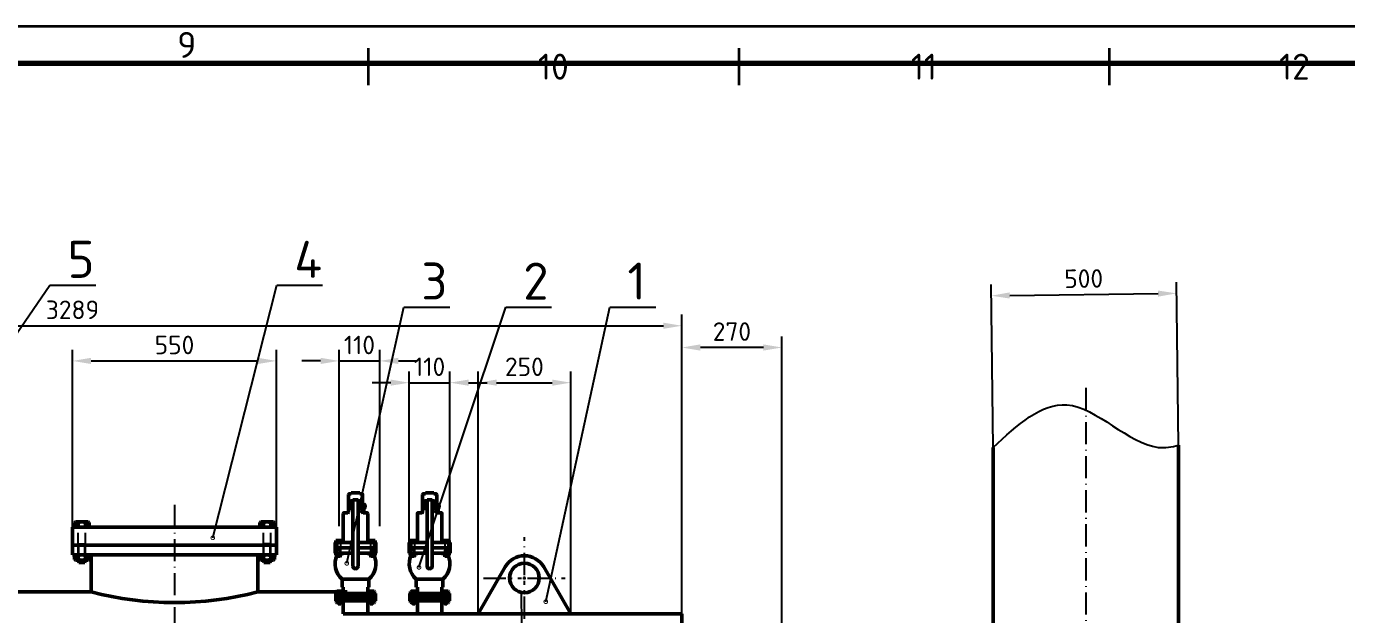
# Paper-space layout 'Layout1' of a CAD drawing. Header units: millimetres. Extents: x 198 to 1020, y 107 to 694.
# Drawn here: x 607.7 to 785.9, y 614.4 to 693.8 of the extents above; entities that cross this region are included whole.
import ezdxf
from ezdxf import colors
from ezdxf.entities.mleader import LeaderData, LeaderLine
from ezdxf.math import Vec2, Vec3

# ---------------------------------------------------------------- set-up
doc = ezdxf.new("R2010")
doc.units = ezdxf.units.MM
doc.header["$LTSCALE"] = 0.25
doc.linetypes.add('ACAD_ISO02W100', pattern=[15, 12, -3])
doc.linetypes.add('ACAD_ISO10W100', pattern=[18, 12, -3, 0, -3])
for name, color, linetype, lineweight in [('Center', 200, 'ACAD_ISO10W100', 25), ('CHU', 6, 'Continuous', 25), ('Chu cai', 90, 'Continuous', 25), ('Khung dam', 30, 'Continuous', 70), ('KHUNG MANH', 4, 'Continuous', 35), ('KICH THUOC', 1, 'Continuous', 25), ('manh', 130, 'Continuous', 25), ('NET 05', 130, 'Continuous', 50), ('NET DUT', 1, 'ACAD_ISO02W100', 25), ('NET MANH', 5, 'Continuous', 25), ('TRUC', 3, 'ACAD_ISO10W100', 25)]:
    doc.layers.add(name, color=color, linetype=linetype, lineweight=lineweight)
doc.styles.add('ISO', font='isocpeur.ttf', dxfattribs={"height": 2.5})
doc.styles.add('style4', font='isocpeur.ttf', dxfattribs={"height": 5})
doc.dimstyles.new('DUONG KINH', dxfattribs={"dimtxt": 2.5, "dimasz": 2.5, "dimexe": 1.5, "dimexo": 0, "dimgap": 0.9, "dimtad": 1, "dimtoh": 1, "dimdec": 0, "dimlfac": 20, "dimzin": 0, "dimdsep": 46, "dimtxsty": 'ISO', "dimcen": 0.09, "dimadec": 0, "dimazin": 0, "dimtfac": 1, "dimtdec": 0, "dimtmove": 0, "dimatfit": 2, "dimfxl": 1, "dimtolj": 1, "dimtzin": 0, "dimarcsym": 0})

# ---------------------------------------------------------------- blocks, each defined once
blk = doc.blocks.new('*D454')
at = {"layer": 'KICH THUOC', "color": 0, "lineweight": -2, "transparency": 16777216}
for p, q in [((531.7, 617.4), (531.7, 654.85)), ((696.17, 614.47), (696.17, 654.85)), ((534.2, 653.35), (693.67, 653.35))]:
    blk.add_line(p, q, dxfattribs=at)
at = {"layer": 'KICH THUOC', "color": 0, "transparency": 16777216}
for points in [[(534.2, 653.76), (534.2, 652.93), (531.7, 653.35)], [(693.67, 653.76), (693.67, 652.93), (696.17, 653.35)]]:
    blk.add_solid(points, dxfattribs=at)
at = {"layer": 'KICH THUOC', "color": 0, "transparency": 16777216, "insert": (613.94, 655.5), "char_height": 2.5, "attachment_point": 5, "style": 'ISO'}
blk.add_mtext('\\A1;3289', dxfattribs=at)
blk = doc.blocks.new('*D458')
at = {"layer": 'KICH THUOC', "color": 0, "lineweight": -2, "transparency": 16777216}
for p, q in [((613.95, 626.15), (613.95, 650.1)), ((616.45, 648.6), (638.95, 648.6)), ((641.45, 626.15), (641.45, 650.1))]:
    blk.add_line(p, q, dxfattribs=at)
at = {"layer": 'KICH THUOC', "color": 0, "transparency": 16777216}
for points in [[(616.45, 649.02), (616.45, 648.18), (613.95, 648.6)], [(638.95, 649.02), (638.95, 648.18), (641.45, 648.6)]]:
    blk.add_solid(points, dxfattribs=at)
at = {"layer": 'KICH THUOC', "color": 0, "transparency": 16777216, "insert": (627.7, 650.75), "char_height": 2.5, "attachment_point": 5, "style": 'ISO'}
blk.add_mtext('\\A1;550', dxfattribs=at)
blk = doc.blocks.new('*D459')
at = {"layer": 'KICH THUOC', "color": 0, "lineweight": -2, "transparency": 16777216}
for p, q in [((647.41, 648.6), (644.91, 648.6)), ((649.91, 626.3), (649.91, 650.1)), ((649.91, 648.6), (655.41, 648.6)), ((655.41, 626.3), (655.41, 650.1)), ((657.91, 648.6), (660.41, 648.6))]:
    blk.add_line(p, q, dxfattribs=at)
at = {"layer": 'KICH THUOC', "color": 0, "transparency": 16777216}
for points in [[(647.41, 649.02), (647.41, 648.18), (649.91, 648.6)], [(657.91, 649.02), (657.91, 648.18), (655.41, 648.6)]]:
    blk.add_solid(points, dxfattribs=at)
at = {"layer": 'KICH THUOC', "color": 0, "transparency": 16777216, "insert": (652.66, 650.75), "char_height": 2.5, "attachment_point": 5, "style": 'ISO'}
blk.add_mtext('\\A1;110', dxfattribs=at)
blk = doc.blocks.new('*D460')
at = {"layer": 'KICH THUOC', "color": 0, "lineweight": -2, "transparency": 16777216}
for p, q in [((659.38, 623.37), (659.38, 647.16)), ((664.88, 623.37), (664.88, 647.16)), ((656.88, 645.66), (654.38, 645.66)), ((659.38, 645.66), (664.88, 645.66)), ((667.38, 645.66), (669.88, 645.66))]:
    blk.add_line(p, q, dxfattribs=at)
at = {"layer": 'KICH THUOC', "color": 0, "transparency": 16777216}
for points in [[(656.88, 646.08), (656.88, 645.25), (659.38, 645.66)], [(667.38, 646.08), (667.38, 645.25), (664.88, 645.66)]]:
    blk.add_solid(points, dxfattribs=at)
at = {"layer": 'KICH THUOC', "color": 0, "transparency": 16777216, "insert": (662.13, 647.81), "char_height": 2.5, "attachment_point": 5, "style": 'ISO'}
blk.add_mtext('\\A1;110', dxfattribs=at)
blk = doc.blocks.new('*D461')
at = {"layer": 'KICH THUOC', "color": 0, "lineweight": -2, "transparency": 16777216}
for p, q in [((668.67, 614.47), (668.67, 647.16)), ((681.17, 614.47), (681.17, 647.16)), ((671.17, 645.66), (678.67, 645.66))]:
    blk.add_line(p, q, dxfattribs=at)
at = {"layer": 'KICH THUOC', "color": 0, "transparency": 16777216}
for points in [[(671.17, 646.08), (671.17, 645.25), (668.67, 645.66)], [(678.67, 646.08), (678.67, 645.25), (681.17, 645.66)]]:
    blk.add_solid(points, dxfattribs=at)
at = {"layer": 'KICH THUOC', "color": 0, "transparency": 16777216, "insert": (674.92, 647.81), "char_height": 2.5, "attachment_point": 5, "style": 'ISO'}
blk.add_mtext('\\A1;250', dxfattribs=at)
blk = doc.blocks.new('*D462')
at = {"layer": 'KICH THUOC', "color": 0, "lineweight": -2, "transparency": 16777216}
for p, q in [((763.17, 637.24), (762.9, 659.22)), ((738.17, 636.93), (737.9, 658.9)), ((740.42, 657.44), (760.42, 657.68))]:
    blk.add_line(p, q, dxfattribs=at)
at = {"layer": 'KICH THUOC', "color": 0, "transparency": 16777216}
for points in [[(740.41, 657.85), (740.42, 657.02), (737.92, 657.4)], [(760.41, 658.1), (760.43, 657.27), (762.92, 657.72)]]:
    blk.add_solid(points, dxfattribs=at)
at = {"layer": 'KICH THUOC', "color": 0, "transparency": 16777216, "insert": (750.39, 659.71), "char_height": 2.5, "attachment_point": 5, "rotation": 0.7135, "style": 'ISO'}
blk.add_mtext('\\A1;500', dxfattribs=at)
blk = doc.blocks.new('*D469')
at = {"layer": 'KICH THUOC', "color": 0, "lineweight": -2, "transparency": 16777216}
for p, q in [((696.17, 614.47), (696.17, 651.91)), ((707.17, 650.41), (698.67, 650.41)), ((709.67, 589.47), (709.67, 651.91))]:
    blk.add_line(p, q, dxfattribs=at)
at = {"layer": 'KICH THUOC', "color": 0, "transparency": 16777216}
for points in [[(698.67, 650.83), (698.67, 649.99), (696.17, 650.41)], [(707.17, 650.83), (707.17, 649.99), (709.67, 650.41)]]:
    blk.add_solid(points, dxfattribs=at)
at = {"layer": 'KICH THUOC', "color": 0, "transparency": 16777216, "insert": (702.92, 652.56), "char_height": 2.5, "attachment_point": 5, "style": 'ISO'}
blk.add_mtext('\\A1;270', dxfattribs=at)
blk = doc.blocks.new('_DotSmall')
at = {"color": 0, "linetype": 'ByBlock', "const_width": 0.5}
blk.add_lwpolyline([(-0.0625, 0, 1), (0.0625, 0, 1)], format="xyb", close=True, dxfattribs=at)
blk = doc.blocks.new('*U224')
at = {"layer": 'Chu cai', "color": 0, "linetype": 'ACAD_ISO10W100', "transparency": 16777216}
for p, q in [((0, 0.4), (0, 5.5)), ((-5.5, 0), (-0.4, 0)), ((0.4, 0), (5.5, 0)), ((0, -5.5), (0, -0.4))]:
    blk.add_line(p, q, dxfattribs=at)
at = {"layer": 'Chu cai', "color": 0, "linetype": 'Continuous', "transparency": 16777216}
for p, q in [((-0.2, 0), (0.2, 0)), ((0, -0.2), (0, 0.2))]:
    blk.add_line(p, q, dxfattribs=at)

psp = doc.layouts.get("Layout1")

# ---------------------------------------------------------------- linework, layer by layer
at = {"layer": 'Center'}
psp.add_line((750.67466, 644.95201), (750.67466, 596.96962), dxfattribs=at)
at = {"layer": 'Khung dam'}
psp.add_line((1014.86311, 688.7584), (203.86311, 688.7584), dxfattribs=at)
at = {"layer": 'KHUNG MANH'}
for p, q in [((1019.86311, 693.7584), (198.86311, 693.7584)), ((653.83655, 690.82132), (653.83655, 685.82132)), ((703.83655, 690.82132), (703.83655, 685.82132)), ((753.83655, 690.82132), (753.83655, 685.82132))]:
    psp.add_line(p, q, dxfattribs=at)
at = {"layer": 'manh'}
for p, q in [((649.72717, 622.24231), (649.72717, 622.36231)), ((650.06717, 622.24231), (650.06717, 622.36231)), ((654.20217, 622.24231), (654.20217, 622.36231)), ((654.54217, 622.24231), (654.54217, 622.36231)), ((659.72717, 622.24231), (659.72717, 622.36231)), ((660.06717, 622.24231), (660.06717, 622.36231)), ((664.20217, 622.24231), (664.20217, 622.36231)), ((664.54217, 622.24231), (664.54217, 622.36231)), ((614.77622, 621.40438), (614.77622, 621.70438)), ((615.62622, 621.40438), (615.62622, 621.70438)), ((639.77622, 621.40438), (639.77622, 621.70438)), ((640.62622, 621.40438), (640.62622, 621.70438)), ((649.80256, 615.81731), (649.80256, 615.93731)), ((650.14256, 615.81731), (650.14256, 615.93731)), ((654.12756, 615.81731), (654.12756, 615.93731)), ((654.46756, 615.81731), (654.46756, 615.93731)), ((659.80256, 615.81731), (659.80256, 615.93731)), ((660.14256, 615.81731), (660.14256, 615.93731)), ((664.12756, 615.81731), (664.12756, 615.93731)), ((664.46756, 615.81731), (664.46756, 615.93731))]:
    psp.add_line(p, q, dxfattribs=at)
at = {"layer": 'NET 05'}
for p, q in [((738.17466, 596.96962), (738.17466, 636.9317)), ((763.17466, 596.96962), (763.17466, 637.24305)), ((651.28154, 630.67779), (651.55967, 630.67779)), ((651.55967, 630.67779), (651.55967, 630.77779)), ((651.55967, 630.77779), (652.70967, 630.77779)), ((652.70967, 630.77779), (652.70967, 630.67779)), ((652.98779, 630.67779), (652.70967, 630.67779)), ((661.28154, 630.67779), (661.55967, 630.67779)), ((661.55967, 630.67779), (661.55967, 630.77779)), ((661.55967, 630.77779), (662.70967, 630.77779)), ((662.70967, 630.77779), (662.70967, 630.67779)), ((662.98779, 630.67779), (662.70967, 630.67779)), ((651.18154, 630.18796), (651.18154, 630.57779)), ((651.18154, 630.04233), (651.18154, 630.18796)), ((651.18154, 628.16731), (651.18154, 630.04233)), ((651.18154, 628.69146), (651.18154, 628.99146)), ((651.35967, 629.18231), (651.35967, 629.28231)), ((651.35967, 629.28231), (651.78467, 629.28231)), ((651.35967, 628.68231), (651.35967, 629.18231)), ((651.35967, 629.18231), (651.78467, 629.18231)), ((651.35967, 628.68231), (651.35967, 628.98231)), ((651.48467, 629.28231), (651.48467, 629.65731)), ((651.78467, 629.28231), (651.48467, 629.28231)), ((651.55967, 629.73231), (651.78467, 629.73231)), ((651.78467, 620.89231), (651.78467, 629.83231)), ((651.78467, 629.83231), (652.48467, 629.83231)), ((652.48467, 620.89231), (652.48467, 629.83231)), ((652.70967, 629.73231), (652.48467, 629.73231)), ((652.48467, 629.28231), (652.90967, 629.28231)), ((652.48467, 629.28231), (652.78467, 629.28231)), ((652.90967, 629.18231), (652.48467, 629.18231)), ((652.78467, 629.28231), (652.78467, 629.65731)), ((652.90967, 629.18231), (652.90967, 629.28231)), ((652.90967, 628.68231), (652.90967, 629.18231)), ((653.08779, 630.18796), (653.08779, 630.57779)), ((653.08779, 629.29303), (653.08779, 630.18796)), ((653.43779, 628.98231), (653.43779, 628.95793)), ((661.18154, 630.18796), (661.18154, 630.57779)), ((661.18154, 630.04233), (661.18154, 630.18796)), ((661.18154, 628.16731), (661.18154, 630.04233)), ((661.18154, 628.69146), (661.18154, 628.99146)), ((661.35967, 629.28231), (661.78467, 629.28231)), ((661.35967, 629.18231), (661.35967, 629.28231)), ((661.35967, 629.18231), (661.78467, 629.18231)), ((661.35967, 628.68231), (661.35967, 629.18231)), ((661.35967, 628.68231), (661.35967, 628.98231)), ((661.48467, 629.28231), (661.48467, 629.65731)), ((661.78467, 629.28231), (661.48467, 629.28231)), ((661.55967, 629.73231), (661.78467, 629.73231)), ((661.78467, 620.89231), (661.78467, 629.83231)), ((661.78467, 629.83231), (662.48467, 629.83231)), ((662.48467, 620.89231), (662.48467, 629.83231)), ((662.70967, 629.73231), (662.48467, 629.73231)), ((662.48467, 629.28231), (662.78467, 629.28231)), ((662.48467, 629.28231), (662.90967, 629.28231)), ((662.90967, 629.18231), (662.48467, 629.18231)), ((662.78467, 629.28231), (662.78467, 629.65731)), ((662.90967, 629.18231), (662.90967, 629.28231)), ((662.90967, 628.68231), (662.90967, 629.18231)), ((663.08779, 630.18796), (663.08779, 630.57779)), ((663.08779, 629.29303), (663.08779, 630.18796)), ((663.43779, 628.98231), (663.43779, 628.95793)), ((650.48467, 624.16731), (650.48467, 628.01731)), ((650.55967, 628.09231), (651.10654, 628.09231)), ((651.78467, 628.68231), (651.35967, 628.68231)), ((651.78467, 628.38231), (651.78467, 628.68231)), ((652.48467, 628.68231), (652.90967, 628.68231)), ((652.93832, 628.24231), (652.93832, 628.26731)), ((653.08779, 628.29231), (652.96332, 628.29231)), ((653.08832, 628.21731), (652.96332, 628.21731)), ((653.08779, 628.6472), (653.08779, 628.29231)), ((653.08779, 628.31731), (653.13832, 628.31731)), ((653.08832, 628.15481), (653.08832, 628.21731)), ((653.08832, 628.21731), (653.08832, 628.19231)), ((653.08832, 628.19231), (653.13832, 628.19231)), ((653.13832, 628.31731), (653.13832, 628.29231)), ((653.13832, 628.29231), (653.43832, 628.29231)), ((653.13832, 628.19231), (653.13832, 628.21731)), ((653.13832, 628.21731), (653.43832, 628.21731)), ((653.70967, 628.09231), (653.16279, 628.09231)), ((653.43832, 628.29231), (653.43832, 628.31731)), ((653.43832, 628.31731), (653.48832, 628.31731)), ((653.43832, 628.21731), (653.43832, 628.19231)), ((653.43832, 628.19231), (653.48832, 628.19231)), ((653.48832, 628.31731), (653.48832, 628.21731)), ((653.48832, 628.19231), (653.48832, 628.21731)), ((653.78467, 624.16731), (653.78467, 628.01731)), ((660.48467, 624.16731), (660.48467, 628.01731)), ((660.55967, 628.09231), (661.10654, 628.09231)), ((661.78467, 628.68231), (661.35967, 628.68231)), ((661.78467, 628.38231), (661.78467, 628.68231)), ((662.48467, 628.68231), (662.90967, 628.68231)), ((662.93832, 628.24231), (662.93832, 628.26731)), ((663.08779, 628.29231), (662.96332, 628.29231)), ((663.08832, 628.21731), (662.96332, 628.21731)), ((663.08779, 628.6472), (663.08779, 628.29231)), ((663.08779, 628.31731), (663.13832, 628.31731)), ((663.08832, 628.15481), (663.08832, 628.21731)), ((663.08832, 628.21731), (663.08832, 628.19231)), ((663.08832, 628.19231), (663.13832, 628.19231)), ((663.13832, 628.31731), (663.13832, 628.29231)), ((663.13832, 628.29231), (663.43832, 628.29231)), ((663.13832, 628.21731), (663.43832, 628.21731)), ((663.13832, 628.19231), (663.13832, 628.21731)), ((663.70967, 628.09231), (663.16279, 628.09231)), ((663.43832, 628.31731), (663.48832, 628.31731)), ((663.43832, 628.29231), (663.43832, 628.31731)), ((663.43832, 628.21731), (663.43832, 628.19231)), ((663.43832, 628.19231), (663.48832, 628.19231)), ((663.48832, 628.31731), (663.48832, 628.21731)), ((663.48832, 628.19231), (663.48832, 628.21731)), ((663.78467, 624.16731), (663.78467, 628.01731)), ((613.95122, 626.15438), (641.45122, 626.15438)), ((613.95122, 624.90438), (613.95122, 626.15438)), ((614.20122, 626.76859), (614.34981, 626.85438)), ((614.20122, 626.76859), (614.20122, 626.15438)), ((614.20122, 626.15438), (616.20122, 626.15438)), ((616.05264, 626.85438), (614.34981, 626.85438)), ((614.70122, 626.76859), (614.70122, 626.15438)), ((615.70122, 626.76859), (615.70122, 626.15438)), ((616.20122, 626.76859), (616.05264, 626.85438)), ((616.20122, 626.15438), (616.20122, 626.76859)), ((639.20122, 626.76859), (639.34981, 626.85438)), ((639.20122, 626.15438), (639.20122, 626.76859)), ((641.20122, 626.15438), (639.20122, 626.15438)), ((639.34981, 626.85438), (641.05264, 626.85438)), ((639.70122, 626.76859), (639.70122, 626.15438)), ((640.70122, 626.76859), (640.70122, 626.15438)), ((641.20122, 626.76859), (641.05264, 626.85438)), ((641.20122, 626.76859), (641.20122, 626.15438)), ((641.45122, 626.15438), (641.45122, 624.90438)), ((613.95122, 624.90438), (613.95122, 622.40438)), ((641.45122, 623.70427), (613.95122, 623.70427)), ((641.45122, 622.40438), (641.45122, 624.90438)), ((649.38467, 622.64231), (649.38467, 624.09231)), ((649.38467, 624.09231), (650.40967, 624.09231)), ((649.49717, 624.33799), (649.5566, 624.37231)), ((649.49717, 624.09231), (649.49717, 624.33799)), ((650.29717, 624.09231), (649.49717, 624.09231)), ((649.5566, 624.37231), (650.23773, 624.37231)), ((649.69717, 624.33799), (649.69717, 624.09231)), ((650.09717, 624.33799), (650.09717, 624.09231)), ((650.29717, 624.33799), (650.23773, 624.37231)), ((650.29717, 624.33799), (650.29717, 624.09231)), ((650.40967, 624.09231), (651.78467, 624.09231)), ((652.48467, 624.09231), (653.85888, 624.09231)), ((654.88467, 624.09231), (653.85967, 624.09231)), ((653.97217, 624.33799), (654.0316, 624.37231)), ((653.97217, 624.33799), (653.97217, 624.09231)), ((653.97217, 624.09231), (654.77217, 624.09231)), ((654.71273, 624.37231), (654.0316, 624.37231)), ((654.17217, 624.33799), (654.17217, 624.09231)), ((654.57217, 624.33799), (654.57217, 624.09231)), ((654.77217, 624.33799), (654.71273, 624.37231)), ((654.77217, 624.09231), (654.77217, 624.33799)), ((654.88467, 622.64231), (654.88467, 624.09231)), ((659.38467, 622.64231), (659.38467, 624.09231)), ((659.38467, 624.09231), (660.40967, 624.09231)), ((659.49717, 624.33799), (659.5566, 624.37231)), ((659.49717, 624.09231), (659.49717, 624.33799)), ((660.29717, 624.09231), (659.49717, 624.09231)), ((659.5566, 624.37231), (660.23773, 624.37231)), ((659.69717, 624.33799), (659.69717, 624.09231)), ((660.09717, 624.33799), (660.09717, 624.09231)), ((660.29717, 624.33799), (660.23773, 624.37231)), ((660.29717, 624.33799), (660.29717, 624.09231)), ((660.40967, 624.09231), (661.78467, 624.09231)), ((662.48467, 624.09231), (663.85888, 624.09231)), ((664.88467, 624.09231), (663.85967, 624.09231)), ((663.97217, 624.33799), (664.0316, 624.37231)), ((663.97217, 624.33799), (663.97217, 624.09231)), ((663.97217, 624.09231), (664.77217, 624.09231)), ((664.71273, 624.37231), (664.0316, 624.37231)), ((664.17217, 624.33799), (664.17217, 624.09231)), ((664.57217, 624.33799), (664.57217, 624.09231)), ((664.77217, 624.33799), (664.71273, 624.37231)), ((664.77217, 624.09231), (664.77217, 624.33799)), ((664.88467, 622.64231), (664.88467, 624.09231)), ((613.95122, 622.40438), (641.45122, 622.40438)), ((614.20122, 622.31859), (614.34981, 622.40438)), ((614.20122, 622.31859), (614.20122, 621.79017)), ((614.20122, 621.79017), (614.34981, 621.70438)), ((616.05264, 622.40438), (614.34981, 622.40438)), ((614.70122, 622.31859), (614.70122, 621.79017)), ((614.70122, 622.31859), (614.70122, 621.79017)), ((615.70122, 622.31859), (615.70122, 621.79017)), ((615.70122, 622.31859), (615.70122, 621.79017)), ((616.20122, 622.31859), (616.05264, 622.40438)), ((616.20122, 621.79017), (616.05264, 621.70438)), ((616.20122, 621.79017), (616.20122, 622.31859)), ((616.45122, 617.40438), (616.45122, 622.40438)), ((638.95122, 622.40438), (638.95122, 617.40438)), ((639.20122, 622.31859), (639.34981, 622.40438)), ((639.20122, 621.79017), (639.20122, 622.31859)), ((639.20122, 621.79017), (639.34981, 621.70438)), ((639.34981, 622.40438), (641.05264, 622.40438)), ((639.70122, 622.31859), (639.70122, 621.79017)), ((639.70122, 622.31859), (639.70122, 621.79017)), ((640.70122, 622.31859), (640.70122, 621.79017)), ((640.70122, 622.31859), (640.70122, 621.79017)), ((641.20122, 622.31859), (641.05264, 622.40438)), ((641.20122, 621.79017), (641.05264, 621.70438)), ((641.20122, 622.31859), (641.20122, 621.79017)), ((649.38467, 623.36731), (651.78467, 623.36731)), ((649.38467, 622.64231), (651.78467, 622.64231)), ((649.49717, 622.60799), (649.5566, 622.64231)), ((649.49717, 622.39662), (649.49717, 622.60799)), ((649.49717, 622.39662), (649.5566, 622.36231)), ((649.5566, 622.64231), (650.23773, 622.64231)), ((649.5566, 622.36231), (650.23773, 622.36231)), ((649.5566, 622.36231), (649.59717, 622.36231)), ((649.69717, 622.60799), (649.69717, 622.39662)), ((649.69717, 622.60799), (649.69717, 622.39662)), ((649.69717, 622.36231), (649.69717, 622.30231)), ((649.69717, 622.36231), (650.23773, 622.36231)), ((649.69717, 622.30231), (650.09717, 622.30231)), ((649.69717, 622.30231), (649.72717, 622.24231)), ((649.72717, 622.24231), (650.06717, 622.24231)), ((650.06717, 622.24231), (650.09717, 622.30231)), ((650.09717, 622.60799), (650.09717, 622.39662)), ((650.09717, 622.60799), (650.09717, 622.39662)), ((650.09717, 622.36231), (650.09717, 622.30231)), ((650.29717, 622.60799), (650.23773, 622.64231)), ((650.29717, 622.39662), (650.23773, 622.36231)), ((650.29717, 622.60799), (650.29717, 622.39662)), ((650.37558, 622.64231), (651.78467, 622.64231)), ((652.48467, 623.36731), (654.88467, 623.36731)), ((652.48467, 622.64231), (654.88467, 622.64231)), ((652.48467, 622.64231), (653.89375, 622.64231)), ((653.97217, 622.60799), (654.0316, 622.64231)), ((653.97217, 622.60799), (653.97217, 622.39662)), ((653.97217, 622.39662), (654.0316, 622.36231)), ((654.71273, 622.64231), (654.0316, 622.64231)), ((654.71273, 622.36231), (654.0316, 622.36231)), ((654.57217, 622.36231), (654.0316, 622.36231)), ((654.17217, 622.60799), (654.17217, 622.39662)), ((654.17217, 622.60799), (654.17217, 622.39662)), ((654.17217, 622.36231), (654.17217, 622.30231)), ((654.57217, 622.30231), (654.17217, 622.30231)), ((654.20217, 622.24231), (654.17217, 622.30231)), ((654.54217, 622.24231), (654.20217, 622.24231)), ((654.57217, 622.30231), (654.54217, 622.24231)), ((654.57217, 622.60799), (654.57217, 622.39662)), ((654.57217, 622.60799), (654.57217, 622.39662)), ((654.57217, 622.36231), (654.57217, 622.30231)), ((654.71273, 622.36231), (654.67217, 622.36231)), ((654.77217, 622.60799), (654.71273, 622.64231)), ((654.77217, 622.39662), (654.71273, 622.36231)), ((654.77217, 622.39662), (654.77217, 622.60799)), ((659.38467, 623.36731), (661.78467, 623.36731)), ((659.38467, 622.64231), (661.78467, 622.64231)), ((659.49717, 622.60799), (659.5566, 622.64231)), ((659.49717, 622.39662), (659.49717, 622.60799)), ((659.49717, 622.39662), (659.5566, 622.36231)), ((659.5566, 622.64231), (660.23773, 622.64231)), ((659.5566, 622.36231), (660.23773, 622.36231)), ((659.5566, 622.36231), (659.59717, 622.36231)), ((659.69717, 622.60799), (659.69717, 622.39662)), ((659.69717, 622.60799), (659.69717, 622.39662)), ((659.69717, 622.36231), (659.69717, 622.30231)), ((659.69717, 622.36231), (660.23773, 622.36231)), ((659.69717, 622.30231), (660.09717, 622.30231)), ((659.69717, 622.30231), (659.72717, 622.24231)), ((659.72717, 622.24231), (660.06717, 622.24231)), ((660.06717, 622.24231), (660.09717, 622.30231)), ((660.09717, 622.60799), (660.09717, 622.39662)), ((660.09717, 622.60799), (660.09717, 622.39662)), ((660.09717, 622.36231), (660.09717, 622.30231)), ((660.29717, 622.60799), (660.23773, 622.64231)), ((660.29717, 622.39662), (660.23773, 622.36231)), ((660.29717, 622.60799), (660.29717, 622.39662)), ((662.48467, 623.36731), (664.88467, 623.36731)), ((662.48467, 622.64231), (664.88467, 622.64231)), ((662.48467, 622.64231), (663.89375, 622.64231)), ((663.97217, 622.60799), (664.0316, 622.64231)), ((663.97217, 622.60799), (663.97217, 622.39662)), ((663.97217, 622.39662), (664.0316, 622.36231)), ((664.71273, 622.64231), (664.0316, 622.64231)), ((664.71273, 622.36231), (664.0316, 622.36231)), ((664.57217, 622.36231), (664.0316, 622.36231)), ((664.17217, 622.60799), (664.17217, 622.39662)), ((664.17217, 622.60799), (664.17217, 622.39662)), ((664.17217, 622.36231), (664.17217, 622.30231)), ((664.57217, 622.30231), (664.17217, 622.30231)), ((664.20217, 622.24231), (664.17217, 622.30231)), ((664.54217, 622.24231), (664.20217, 622.24231)), ((664.57217, 622.30231), (664.54217, 622.24231)), ((664.57217, 622.60799), (664.57217, 622.39662)), ((664.57217, 622.60799), (664.57217, 622.39662)), ((664.57217, 622.36231), (664.57217, 622.30231)), ((664.71273, 622.36231), (664.67217, 622.36231)), ((664.77217, 622.60799), (664.71273, 622.64231)), ((664.77217, 622.39662), (664.71273, 622.36231)), ((664.77217, 622.39662), (664.77217, 622.60799)), ((616.05264, 621.70438), (614.34981, 621.70438)), ((615.70122, 621.70438), (614.34981, 621.70438)), ((614.70122, 621.70438), (614.70122, 621.55438)), ((615.70122, 621.55438), (614.70122, 621.55438)), ((614.77622, 621.40438), (614.70122, 621.55438)), ((615.62622, 621.40438), (614.77622, 621.40438)), ((615.70122, 621.55438), (615.62622, 621.40438)), ((615.70122, 621.70438), (615.70122, 621.55438)), ((616.05264, 621.70438), (615.95122, 621.70438)), ((639.34981, 621.70438), (641.05264, 621.70438)), ((639.34981, 621.70438), (639.45122, 621.70438)), ((639.70122, 621.70438), (639.70122, 621.55438)), ((639.70122, 621.70438), (641.05264, 621.70438)), ((639.70122, 621.55438), (640.70122, 621.55438)), ((639.70122, 621.55438), (639.77622, 621.40438)), ((639.77622, 621.40438), (640.62622, 621.40438)), ((640.62622, 621.40438), (640.70122, 621.55438)), ((640.70122, 621.70438), (640.70122, 621.55438)), ((668.67466, 614.46731), (672.32658, 620.79262)), ((681.17466, 614.46731), (677.52274, 620.79262)), ((650.33467, 619.13824), (653.93467, 619.13824)), ((650.33506, 618.06731), (650.33506, 619.13824)), ((650.33506, 619.13824), (653.93506, 619.13824)), ((653.93506, 619.13824), (653.93506, 618.06731)), ((660.33467, 619.13824), (663.93467, 619.13824)), ((660.33506, 618.06731), (660.33506, 619.13824)), ((660.33506, 619.13824), (663.93506, 619.13824)), ((663.93506, 619.13824), (663.93506, 618.06731)), ((601.45122, 617.40438), (616.45122, 617.40438)), ((651.01163, 617.40438), (638.95122, 617.40438)), ((650.48506, 617.21731), (649.46006, 617.21731)), ((649.46006, 617.21731), (649.46006, 616.71731)), ((649.46006, 616.21731), (649.46006, 616.71731)), ((649.46006, 616.71731), (654.81006, 616.71731)), ((649.57256, 617.46299), (649.632, 617.49731)), ((649.57256, 617.21731), (649.57256, 617.46299)), ((650.37256, 617.21731), (649.57256, 617.21731)), ((649.632, 617.49731), (650.31313, 617.49731)), ((649.77256, 617.46299), (649.77256, 617.21731)), ((650.17256, 617.46299), (650.17256, 617.21731)), ((650.37256, 617.46299), (650.31313, 617.49731)), ((650.48506, 618.06731), (650.33506, 618.06731)), ((650.37256, 617.46299), (650.37256, 617.21731)), ((650.48506, 617.21731), (650.48506, 618.06731)), ((650.48506, 617.21731), (653.78506, 617.21731)), ((653.78506, 617.21731), (653.78506, 618.06731)), ((653.78506, 618.06731), (653.93506, 618.06731)), ((654.81006, 617.21731), (653.78506, 617.21731)), ((653.89756, 617.46299), (653.957, 617.49731)), ((653.89756, 617.46299), (653.89756, 617.21731)), ((653.89756, 617.21731), (654.69756, 617.21731)), ((654.63813, 617.49731), (653.957, 617.49731)), ((654.09756, 617.46299), (654.09756, 617.21731)), ((654.49756, 617.46299), (654.49756, 617.21731)), ((654.69756, 617.46299), (654.63813, 617.49731)), ((654.69756, 617.21731), (654.69756, 617.46299)), ((654.81006, 617.21731), (654.81006, 616.71731)), ((654.81006, 616.21731), (654.81006, 616.71731)), ((660.48506, 617.21731), (659.46006, 617.21731)), ((659.46006, 617.21731), (659.46006, 616.71731)), ((659.46006, 616.21731), (659.46006, 616.71731)), ((659.46006, 616.71731), (664.81006, 616.71731)), ((659.57256, 617.46299), (659.632, 617.49731)), ((659.57256, 617.21731), (659.57256, 617.46299)), ((660.37256, 617.21731), (659.57256, 617.21731)), ((659.632, 617.49731), (660.31313, 617.49731)), ((659.77256, 617.46299), (659.77256, 617.21731)), ((660.17256, 617.46299), (660.17256, 617.21731)), ((660.37256, 617.46299), (660.31313, 617.49731)), ((660.48506, 618.06731), (660.33506, 618.06731)), ((660.37256, 617.46299), (660.37256, 617.21731)), ((660.48506, 617.21731), (660.48506, 618.06731)), ((660.48506, 617.21731), (663.78506, 617.21731)), ((663.78506, 618.06731), (663.93506, 618.06731)), ((663.78506, 617.21731), (663.78506, 618.06731)), ((664.81006, 617.21731), (663.78506, 617.21731)), ((663.89756, 617.46299), (663.957, 617.49731)), ((663.89756, 617.46299), (663.89756, 617.21731)), ((663.89756, 617.21731), (664.69756, 617.21731)), ((664.63813, 617.49731), (663.957, 617.49731)), ((664.09756, 617.46299), (664.09756, 617.21731)), ((664.49756, 617.46299), (664.49756, 617.21731)), ((664.69756, 617.46299), (664.63813, 617.49731)), ((664.69756, 617.21731), (664.69756, 617.46299)), ((664.81006, 617.21731), (664.81006, 616.71731)), ((664.81006, 616.21731), (664.81006, 616.71731)), ((650.48506, 616.21731), (649.46006, 616.21731)), ((649.57256, 616.18299), (649.632, 616.21731)), ((649.57256, 615.97162), (649.57256, 616.18299)), ((649.57256, 615.97162), (649.632, 615.93731)), ((649.632, 616.21731), (650.31313, 616.21731)), ((649.632, 615.93731), (650.31313, 615.93731)), ((649.632, 615.93731), (649.67256, 615.93731)), ((649.77256, 616.18299), (649.77256, 615.97162)), ((649.77256, 616.18299), (649.77256, 615.97162)), ((649.77256, 615.93731), (649.77256, 615.87731)), ((649.77256, 615.93731), (650.31313, 615.93731)), ((649.77256, 615.87731), (650.17256, 615.87731)), ((649.77256, 615.87731), (649.80256, 615.81731)), ((649.80256, 615.81731), (650.14256, 615.81731)), ((650.14256, 615.81731), (650.17256, 615.87731)), ((650.17256, 616.18299), (650.17256, 615.97162)), ((650.17256, 616.18299), (650.17256, 615.97162)), ((650.17256, 615.93731), (650.17256, 615.87731)), ((650.37256, 616.18299), (650.31313, 616.21731)), ((650.37256, 615.97162), (650.31313, 615.93731)), ((650.37256, 616.18299), (650.37256, 615.97162)), ((650.48506, 616.21731), (650.48506, 614.46731)), ((650.48506, 616.21731), (653.78506, 616.21731)), ((653.78506, 616.21731), (654.81006, 616.21731)), ((653.78506, 616.21731), (653.78506, 614.46731)), ((653.89756, 616.18299), (653.957, 616.21731)), ((653.89756, 616.18299), (653.89756, 615.97162)), ((653.89756, 615.97162), (653.957, 615.93731)), ((654.63813, 616.21731), (653.957, 616.21731)), ((654.63813, 615.93731), (653.957, 615.93731)), ((654.49756, 615.93731), (653.957, 615.93731)), ((654.09756, 616.18299), (654.09756, 615.97162)), ((654.09756, 616.18299), (654.09756, 615.97162)), ((654.09756, 615.93731), (654.09756, 615.87731)), ((654.49756, 615.87731), (654.09756, 615.87731)), ((654.12756, 615.81731), (654.09756, 615.87731)), ((654.46756, 615.81731), (654.12756, 615.81731)), ((654.49756, 615.87731), (654.46756, 615.81731)), ((654.49756, 616.18299), (654.49756, 615.97162)), ((654.49756, 616.18299), (654.49756, 615.97162)), ((654.49756, 615.93731), (654.49756, 615.87731)), ((654.63813, 615.93731), (654.59756, 615.93731)), ((654.69756, 616.18299), (654.63813, 616.21731)), ((654.69756, 615.97162), (654.63813, 615.93731)), ((654.69756, 615.97162), (654.69756, 616.18299)), ((660.48506, 616.21731), (659.46006, 616.21731)), ((659.57256, 616.18299), (659.632, 616.21731)), ((659.57256, 615.97162), (659.57256, 616.18299)), ((659.57256, 615.97162), (659.632, 615.93731)), ((659.632, 616.21731), (660.31313, 616.21731)), ((659.632, 615.93731), (660.31313, 615.93731)), ((659.632, 615.93731), (659.67256, 615.93731)), ((659.77256, 616.18299), (659.77256, 615.97162)), ((659.77256, 616.18299), (659.77256, 615.97162)), ((659.77256, 615.93731), (659.77256, 615.87731)), ((659.77256, 615.93731), (660.31313, 615.93731)), ((659.77256, 615.87731), (659.80256, 615.81731)), ((659.77256, 615.87731), (660.17256, 615.87731)), ((659.80256, 615.81731), (660.14256, 615.81731)), ((660.14256, 615.81731), (660.17256, 615.87731)), ((660.17256, 616.18299), (660.17256, 615.97162)), ((660.17256, 616.18299), (660.17256, 615.97162)), ((660.17256, 615.93731), (660.17256, 615.87731)), ((660.37256, 616.18299), (660.31313, 616.21731)), ((660.37256, 615.97162), (660.31313, 615.93731)), ((660.37256, 616.18299), (660.37256, 615.97162)), ((660.48506, 616.21731), (660.48506, 614.46731)), ((660.48506, 616.21731), (663.78506, 616.21731)), ((663.78506, 616.21731), (664.81006, 616.21731)), ((663.78506, 616.21731), (663.78506, 614.46731)), ((663.89756, 616.18299), (663.957, 616.21731)), ((663.89756, 616.18299), (663.89756, 615.97162)), ((663.89756, 615.97162), (663.957, 615.93731)), ((664.63813, 616.21731), (663.957, 616.21731)), ((664.63813, 615.93731), (663.957, 615.93731)), ((664.49756, 615.93731), (663.957, 615.93731)), ((664.09756, 616.18299), (664.09756, 615.97162)), ((664.09756, 616.18299), (664.09756, 615.97162)), ((664.09756, 615.93731), (664.09756, 615.87731)), ((664.49756, 615.87731), (664.09756, 615.87731)), ((664.12756, 615.81731), (664.09756, 615.87731)), ((664.46756, 615.81731), (664.12756, 615.81731)), ((664.49756, 615.87731), (664.46756, 615.81731)), ((664.49756, 616.18299), (664.49756, 615.97162)), ((664.49756, 616.18299), (664.49756, 615.97162)), ((664.49756, 615.93731), (664.49756, 615.87731)), ((664.63813, 615.93731), (664.59756, 615.93731)), ((664.69756, 616.18299), (664.63813, 616.21731)), ((664.69756, 615.97162), (664.63813, 615.93731)), ((664.69756, 615.97162), (664.69756, 616.18299)), ((660.48506, 614.46731), (653.78506, 614.46731)), ((696.17466, 614.46731), (663.78506, 614.46731)), ((696.17466, 573.63366), (696.17466, 614.46731))]:
    psp.add_line(p, q, dxfattribs=at)
for centre, radius in [((653.11405, 628.97012), 0.065), ((663.11405, 628.97012), 0.065), ((674.92466, 619.29262), 2)]:
    psp.add_circle(centre, radius, dxfattribs=at)
for centre, radius, start, end in [((651.28154, 630.57779), 0.1, 90, 180), ((652.98779, 630.57779), 0.1, 0, 90), ((661.28154, 630.57779), 0.1, 90, 180), ((662.98779, 630.57779), 0.1, 0, 90), ((651.55967, 629.65731), 0.075, 90, 180), ((652.70967, 629.65731), 0.075, 0, 90), ((653.11405, 628.97012), 0.32398, 265.3521836, 94.6478164), ((661.55967, 629.65731), 0.075, 90, 180), ((662.70967, 629.65731), 0.075, 0, 90), ((663.11405, 628.97012), 0.32398, 265.3521836, 94.6478164), ((650.55967, 628.01731), 0.075, 90, 180), ((651.10654, 628.16731), 0.075, 270, 0), ((652.96332, 628.26731), 0.025, 90, 180), ((652.96332, 628.24231), 0.025, 180, 270), ((653.16279, 628.16731), 0.075, 180, 270), ((653.70967, 628.01731), 0.075, 0, 90), ((660.55967, 628.01731), 0.075, 90, 180), ((661.10654, 628.16731), 0.075, 270, 0), ((662.96332, 628.26731), 0.025, 90, 180), ((662.96332, 628.24231), 0.025, 180, 270), ((663.16279, 628.16731), 0.075, 180, 270), ((663.70967, 628.01731), 0.075, 0, 90), ((614.45122, 626.44721), 0.40717, 52.1211205, 90), ((615.20122, 625.35438), 1.5, 70.5287794, 109.4712206), ((615.95122, 626.44721), 0.40717, 90, 127.8788795), ((639.45122, 626.44721), 0.40717, 52.1211205, 90), ((640.20122, 625.35438), 1.5, 70.5287794, 109.4712206), ((640.95122, 626.44721), 0.40717, 90, 127.8788795), ((649.59717, 624.20944), 0.16287, 52.1211205, 90), ((649.89717, 623.77231), 0.6, 70.5287794, 109.4712206), ((650.19717, 624.20944), 0.16287, 90, 127.8788795), ((650.40967, 624.16731), 0.075, 270, 0), ((653.85967, 624.16731), 0.075, 180, 270), ((654.07217, 624.20944), 0.16287, 52.1211205, 90), ((654.37217, 623.77231), 0.6, 70.5287794, 109.4712206), ((654.67217, 624.20944), 0.16287, 90, 127.8788795), ((659.59717, 624.20944), 0.16287, 52.1211205, 90), ((659.89717, 623.77231), 0.6, 70.5287794, 109.4712206), ((660.19717, 624.20944), 0.16287, 90, 127.8788795), ((660.40967, 624.16731), 0.075, 270, 0), ((663.85967, 624.16731), 0.075, 180, 270), ((664.07217, 624.20944), 0.16287, 52.1211205, 90), ((664.37217, 623.77231), 0.6, 70.5287794, 109.4712206), ((664.67217, 624.20944), 0.16287, 90, 127.8788795), ((614.45122, 621.99721), 0.40717, 52.1211205, 90), ((614.45122, 622.11155), 0.40717, 270, 307.8788795), ((615.20122, 620.90438), 1.5, 70.5287794, 109.4712206), ((615.20122, 623.20438), 1.5, 250.5287794, 289.4712206), ((615.95122, 621.99721), 0.40717, 90, 127.8788795), ((615.95122, 622.11155), 0.40717, 232.1211205, 270), ((639.45122, 621.99721), 0.40717, 52.1211205, 90), ((639.45122, 622.11155), 0.40717, 270, 307.8788795), ((640.20122, 620.90438), 1.5, 70.5287794, 109.4712206), ((640.20122, 623.20438), 1.5, 250.5287794, 289.4712206), ((640.95122, 621.99721), 0.40717, 90, 127.8788795), ((640.95122, 622.11155), 0.40717, 232.1211205, 270), ((652.13467, 621.21731), 2.75, 155.3947794, 229.1256731), ((649.59717, 622.47944), 0.16287, 52.1211205, 90), ((649.59717, 622.52517), 0.16287, 270, 307.8788795), ((649.89717, 622.04231), 0.6, 70.5287794, 109.4712206), ((649.89717, 622.96231), 0.6, 250.5287794, 289.4712206), ((650.19717, 622.47944), 0.16287, 90, 127.8788795), ((650.19717, 622.52517), 0.16287, 232.1211205, 270), ((652.13467, 621.21731), 2.75, 310.8851929, 24.6052206), ((654.07217, 622.47944), 0.16287, 52.1211205, 90), ((654.07217, 622.52517), 0.16287, 270, 307.8788795), ((654.37217, 622.04231), 0.6, 70.5287794, 109.4712206), ((654.37217, 622.96231), 0.6, 250.5287794, 289.4712206), ((654.67217, 622.47944), 0.16287, 90, 127.8788795), ((654.67217, 622.52517), 0.16287, 232.1211205, 270), ((662.13467, 621.21731), 2.75, 155.3947794, 229.1256731), ((659.59717, 622.47944), 0.16287, 52.1211205, 90), ((659.59717, 622.52517), 0.16287, 270, 307.8788795), ((659.89717, 622.04231), 0.6, 70.5287794, 109.4712206), ((659.89717, 622.96231), 0.6, 250.5287794, 289.4712206), ((660.19717, 622.47944), 0.16287, 90, 127.8788795), ((660.19717, 622.52517), 0.16287, 232.1211205, 270), ((662.13467, 621.21731), 2.75, 310.8851929, 24.6052206), ((664.07217, 622.47944), 0.16287, 52.1211205, 90), ((664.07217, 622.52517), 0.16287, 270, 307.8788795), ((664.37217, 622.04231), 0.6, 70.5287794, 109.4712206), ((664.37217, 622.96231), 0.6, 250.5287794, 289.4712206), ((664.67217, 622.47944), 0.16287, 90, 127.8788795), ((664.67217, 622.52517), 0.16287, 232.1211205, 270), ((674.92466, 619.29262), 3, 30, 150), ((652.13467, 620.89231), 0.35, 180, 0), ((662.13467, 620.89231), 0.35, 180, 0), ((627.70122, 660.97544), 45, 255.5224878, 284.4775122), ((649.67256, 617.33444), 0.16287, 52.1211205, 90), ((649.97256, 616.89731), 0.6, 70.5287794, 109.4712206), ((650.27256, 617.33444), 0.16287, 90, 127.8788795), ((653.99756, 617.33444), 0.16287, 52.1211205, 90), ((654.29756, 616.89731), 0.6, 70.5287794, 109.4712206), ((654.59756, 617.33444), 0.16287, 90, 127.8788795), ((659.67256, 617.33444), 0.16287, 52.1211205, 90), ((659.97256, 616.89731), 0.6, 70.5287794, 109.4712206), ((660.27256, 617.33444), 0.16287, 90, 127.8788795), ((663.99756, 617.33444), 0.16287, 52.1211205, 90), ((664.29756, 616.89731), 0.6, 70.5287794, 109.4712206), ((664.59756, 617.33444), 0.16287, 90, 127.8788795), ((649.67256, 616.05444), 0.16287, 52.1211205, 90), ((649.67256, 616.10017), 0.16287, 270, 307.8788795), ((649.97256, 615.61731), 0.6, 70.5287794, 109.4712206), ((649.97256, 616.53731), 0.6, 250.5287794, 289.4712206), ((650.27256, 616.05444), 0.16287, 90, 127.8788795), ((650.27256, 616.10017), 0.16287, 232.1211205, 270), ((653.99756, 616.05444), 0.16287, 52.1211205, 90), ((653.99756, 616.10017), 0.16287, 270, 307.8788795), ((654.29756, 615.61731), 0.6, 70.5287794, 109.4712206), ((654.29756, 616.53731), 0.6, 250.5287794, 289.4712206), ((654.59756, 616.05444), 0.16287, 90, 127.8788795), ((654.59756, 616.10017), 0.16287, 232.1211205, 270), ((659.67256, 616.05444), 0.16287, 52.1211205, 90), ((659.67256, 616.10017), 0.16287, 270, 307.8788795), ((659.97256, 615.61731), 0.6, 70.5287794, 109.4712206), ((659.97256, 616.53731), 0.6, 250.5287794, 289.4712206), ((660.27256, 616.05444), 0.16287, 90, 127.8788795), ((660.27256, 616.10017), 0.16287, 232.1211205, 270), ((663.99756, 616.05444), 0.16287, 52.1211205, 90), ((663.99756, 616.10017), 0.16287, 270, 307.8788795), ((664.29756, 615.61731), 0.6, 70.5287794, 109.4712206), ((664.29756, 616.53731), 0.6, 250.5287794, 289.4712206), ((664.59756, 616.05444), 0.16287, 90, 127.8788795), ((664.59756, 616.10017), 0.16287, 232.1211205, 270), ((652.13506, 659.43705), 45, 267.8986837, 272.1013163), ((662.13506, 659.43705), 45, 267.8986837, 272.1013163)]:
    psp.add_arc(centre, radius, start, end, dxfattribs=at)
at = {"layer": 'NET DUT'}
for p, q in [((614.70122, 622.40438), (614.70122, 626.15438)), ((615.70122, 622.40438), (615.70122, 626.15438)), ((639.70122, 622.40438), (639.70122, 626.15438)), ((640.70122, 622.40438), (640.70122, 626.15438)), ((614.70122, 623.90438), (615.70122, 623.90438)), ((614.77622, 622.40438), (614.77622, 623.90438)), ((615.62622, 622.40438), (615.62622, 623.90438)), ((640.70122, 623.90438), (639.70122, 623.90438)), ((639.77622, 622.40438), (639.77622, 623.90438)), ((640.62622, 622.40438), (640.62622, 623.90438)), ((649.69717, 624.09231), (649.69717, 622.64231)), ((650.09717, 624.09231), (650.09717, 622.64231)), ((654.17217, 624.09231), (654.17217, 622.64231)), ((654.57217, 624.09231), (654.57217, 622.64231)), ((659.69717, 624.09231), (659.69717, 622.64231)), ((660.09717, 624.09231), (660.09717, 622.64231)), ((664.17217, 624.09231), (664.17217, 622.64231)), ((664.57217, 624.09231), (664.57217, 622.64231)), ((650.09717, 623.04615), (649.69717, 623.04615)), ((649.72717, 622.64231), (649.72717, 623.04615)), ((650.06717, 622.64231), (650.06717, 623.04615)), ((654.17217, 623.04615), (654.57217, 623.04615)), ((654.20217, 622.64231), (654.20217, 623.04615)), ((654.54217, 622.64231), (654.54217, 623.04615)), ((660.09717, 623.04615), (659.69717, 623.04615)), ((659.72717, 622.64231), (659.72717, 623.04615)), ((660.06717, 622.64231), (660.06717, 623.04615)), ((664.17217, 623.04615), (664.57217, 623.04615)), ((664.20217, 622.64231), (664.20217, 623.04615)), ((664.54217, 622.64231), (664.54217, 623.04615)), ((649.77256, 617.21731), (649.77256, 616.21731)), ((650.17256, 616.62115), (649.77256, 616.62115)), ((649.80256, 616.21731), (649.80256, 616.62115)), ((650.14256, 616.21731), (650.14256, 616.62115)), ((650.17256, 617.21731), (650.17256, 616.21731)), ((654.09756, 617.21731), (654.09756, 616.21731)), ((654.09756, 616.62115), (654.49756, 616.62115)), ((654.12756, 616.21731), (654.12756, 616.62115)), ((654.46756, 616.21731), (654.46756, 616.62115)), ((654.49756, 617.21731), (654.49756, 616.21731)), ((659.77256, 617.21731), (659.77256, 616.21731)), ((660.17256, 616.62115), (659.77256, 616.62115)), ((659.80256, 616.21731), (659.80256, 616.62115)), ((660.14256, 616.21731), (660.14256, 616.62115)), ((660.17256, 617.21731), (660.17256, 616.21731)), ((664.09756, 617.21731), (664.09756, 616.21731)), ((664.09756, 616.62115), (664.49756, 616.62115)), ((664.12756, 616.21731), (664.12756, 616.62115)), ((664.46756, 616.21731), (664.46756, 616.62115)), ((664.49756, 617.21731), (664.49756, 616.21731))]:
    psp.add_line(p, q, dxfattribs=at)
at = {"layer": 'NET MANH'}
psp.add_open_spline([(738.17466, 636.9317), (741.44425, 639.94491), (748.58209, 646.52305), (757.36702, 636.28356), (762.27477, 636.94713), (763.17466, 637.24305)], degree=3, knots=[0, 0, 0, 0, 9.193787993, 20.070965846, 22.538427038, 22.538427038, 22.538427038, 22.538427038], dxfattribs=at)
psp.add_spline([(674.47789, 617.40438), (670.57346, 595.26125), (641.06529, 570.50096), (647.04978, 536.56124), (643.71695, 527.40438)], degree=3, dxfattribs=at)
at = {"layer": 'TRUC'}
psp.add_line((627.70122, 629.15438), (627.70122, 612.97544), dxfattribs=at)

# ---------------------------------------------------------------- block references
at = {"layer": 'Chu cai', "linetype": 'ACAD_ISO10W100'}
psp.add_blockref('*U224', (674.92466, 619.29262), dxfattribs=at)

# ---------------------------------------------------------------- texts
at = {"layer": 'CHU', "char_height": 3.5, "attachment_point": 5, "style": 'ISO'}
for s, insert in [('9', (629.36311, 691.2584)), ('10', (678.83655, 688.32132)), ('11', (728.83655, 688.32132)), ('12', (778.83655, 688.32132))]:
    psp.add_mtext_dynamic_manual_height_columns(s, width=50, gutter_width=25, heights=[0], dxfattribs=dict(at, insert=insert))

# ---------------------------------------------------------------- dimensions: what is measured, and where the dimension line sits
at = {"layer": 'KICH THUOC'}
dim = psp.add_linear_dim(base=(762.9197, 657.71576), p1=(738.17466, 636.9317), p2=(763.17466, 637.24305), angle=0.7135114, dimstyle='DUONG KINH', dxfattribs=at)
dim.commit()
dim.dimension.update_dxf_attribs({"geometry": '*D462', "text_midpoint": (750.4197, 657.56008), "dimtype": 161})
for base, p1, p2, picture, middle in [((696.17466, 653.34704), (531.70122, 617.40438), (696.17466, 614.46731), '*D454', (613.93794, 653.34704)), ((696.17466, 650.40996), (709.67466, 589.46962), (696.17466, 614.46731), '*D469', (702.92466, 650.40996)), ((641.45122, 648.60074), (613.95122, 626.15438), (641.45122, 626.15438), '*D458', (627.70122, 648.60074)), ((655.41123, 648.60074), (649.91123, 626.30438), (655.41123, 626.30438), '*D459', (652.66123, 648.60074)), ((664.88467, 645.66367), (659.38467, 623.36731), (664.88467, 623.36731), '*D460', (662.13467, 645.66367)), ((681.17466, 645.66367), (668.67466, 614.46731), (681.17466, 614.46731), '*D461', (674.92466, 645.66367))]:
    dim = psp.add_linear_dim(base=base, p1=p1, p2=p2, dimstyle='DUONG KINH', dxfattribs=at)
    dim.commit()
    dim.dimension.update_dxf_attribs({"geometry": picture, "text_midpoint": middle, "dimtype": 160})

# ---------------------------------------------------------------- leaders
at = {"layer": 'Chu cai'}
ml = psp.add_multileader_mtext('Standard', dxfattribs=at)
ml.set_content('5', color=256, style='style4')
ml.set_leader_properties()
ml.set_arrow_properties(name='DOTSMALL')
ml.build(insert=Vec2(0, 0))
ml.multileader.update_dxf_attribs({"text_left_attachment_type": 6, "text_right_attachment_type": 6, "dogleg_length": 0.36, "arrow_head_size": 1})
ctx = ml.context
ctx.base_point, ctx.char_height, ctx.arrow_head_size, ctx.plane_origin = Vec3(611.266, 658.81284), 5, 1, Vec3(597.20122, 638.98099)
ctx.left_attachment, ctx.right_attachment = 6, 6
notes = []
notes.append((ctx, [(0, (1, 1, 0), (610.906, 658.81284), (1, 0), 0.36, [(0, [(597.20122, 638.98099)], 0, [])])]))
ctx.mtext.insert, ctx.mtext.flow_direction = Vec3(613.266, 664.81284), 5
ml = psp.add_multileader_mtext('Standard', dxfattribs=at)
ml.set_content('4', color=256, style='style4')
ml.set_leader_properties()
ml.set_arrow_properties(name='DOTSMALL')
ml.build(insert=Vec2(0, 0))
ml.multileader.update_dxf_attribs({"text_left_attachment_type": 6, "text_right_attachment_type": 6, "dogleg_length": 0.36, "arrow_head_size": 1})
ctx = ml.context
ctx.base_point, ctx.char_height, ctx.arrow_head_size, ctx.plane_origin = Vec3(641.86543, 658.81284), 5, 1, Vec3(632.87399, 624.71374)
ctx.left_attachment, ctx.right_attachment = 6, 6
notes.append((ctx, [(1, (1, 1, 0), (641.50543, 658.81284), (1, 0), 0.36, [(0, [(632.87399, 624.71374)], 0, [])])]))
ctx.mtext.insert, ctx.mtext.flow_direction = Vec3(643.86543, 664.81284), 5
ml = psp.add_multileader_mtext('Standard', dxfattribs=at)
ml.set_content('3', color=256, style='style4')
ml.set_leader_properties()
ml.set_arrow_properties(name='DOTSMALL')
ml.build(insert=Vec2(0, 0))
ml.multileader.update_dxf_attribs({"text_left_attachment_type": 6, "text_right_attachment_type": 6, "dogleg_length": 0.36, "arrow_head_size": 1})
ctx = ml.context
ctx.base_point, ctx.char_height, ctx.arrow_head_size, ctx.plane_origin = Vec3(659.01629, 655.87577), 5, 1, Vec3(650.95379, 621.27641)
ctx.left_attachment, ctx.right_attachment = 6, 6
notes.append((ctx, [(1, (1, 1, 0), (658.65629, 655.87577), (1, 0), 0.36, [(0, [(650.95379, 621.27641)], 0, [])])]))
ctx.mtext.insert, ctx.mtext.flow_direction = Vec3(661.01629, 661.87577), 5
ml = psp.add_multileader_mtext('Standard', dxfattribs=at)
ml.set_content('2', color=256, style='style4')
ml.set_leader_properties()
ml.set_arrow_properties(name='DOTSMALL')
ml.build(insert=Vec2(0, 0))
ml.multileader.update_dxf_attribs({"text_left_attachment_type": 6, "text_right_attachment_type": 6, "dogleg_length": 0.36, "arrow_head_size": 1})
ctx = ml.context
ctx.base_point, ctx.char_height, ctx.arrow_head_size, ctx.plane_origin = Vec3(672.76158, 655.87577), 5, 1, Vec3(660.69855, 620.72917)
ctx.left_attachment, ctx.right_attachment = 6, 6
notes.append((ctx, [(0, (1, 1, 0), (672.40158, 655.87577), (1, 0), 0.36, [(0, [(660.69855, 620.72917)], 0, [])])]))
ctx.mtext.insert, ctx.mtext.flow_direction = Vec3(674.76158, 661.87577), 5
ml = psp.add_multileader_mtext('Standard', dxfattribs=at)
ml.set_content('1', color=256, style='style4')
ml.set_leader_properties()
ml.set_arrow_properties(name='DOTSMALL')
ml.build(insert=Vec2(0, 0))
ml.multileader.update_dxf_attribs({"text_left_attachment_type": 6, "text_right_attachment_type": 6, "dogleg_length": 0.36, "arrow_head_size": 1})
ctx = ml.context
ctx.base_point, ctx.char_height, ctx.arrow_head_size, ctx.plane_origin = Vec3(686.82335, 655.87577), 5, 1, Vec3(677.80638, 616.09898)
ctx.left_attachment, ctx.right_attachment = 6, 6
notes.append((ctx, [(0, (1, 1, 0), (686.46335, 655.87577), (1, 0), 0.36, [(0, [(677.80638, 616.09898)], 0, [])])]))
ctx.mtext.insert, ctx.mtext.flow_direction = Vec3(688.82335, 661.87577), 5
for ctx, leaders in notes:
    for number, flags, end, landing, length, lines in leaders:
        leader = LeaderData()
        leader.index, (leader.has_last_leader_line, leader.has_dogleg_vector, leader.attachment_direction) = number, flags
        leader.last_leader_point, leader.dogleg_vector, leader.dogleg_length = Vec3(end), Vec3(landing), length
        for number, points, colour, breaks in lines:
            line = LeaderLine()
            line.index, line.vertices, line.color, line.breaks = number, Vec3.list(points), colors.encode_raw_color(colour), breaks
            leader.lines.append(line)
        ctx.leaders.append(leader)

doc.saveas('drawing.dxf')
